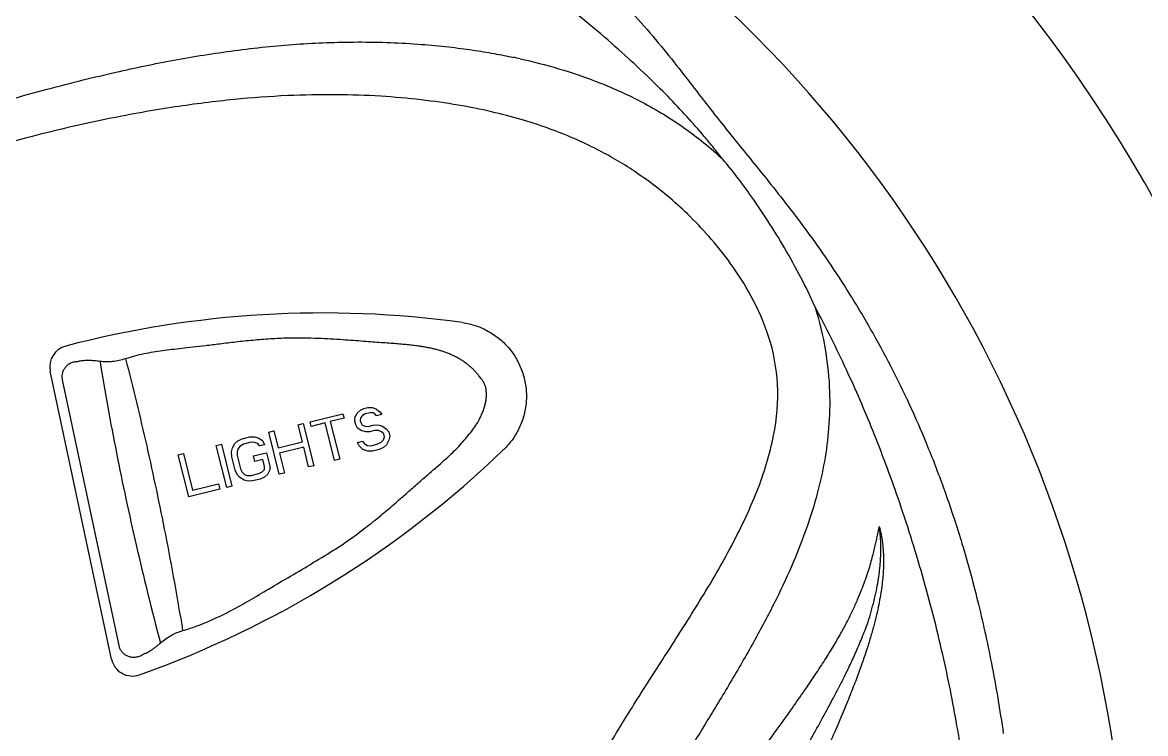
# Model space of a CAD drawing. Extents: x 832 to 912, y 781 to 934.
# Drawn here: x 868.34 to 870.932, y 802.387 to 804.028 of the extents above; entities that cross this region are included whole.
import ezdxf

# ---------------------------------------------------------------- set-up
doc = ezdxf.new("R2010")
doc.units = 0
doc.header["$MEASUREMENT"] = 0
doc.layers.add('1', color=4, linetype='Continuous')

# ---------------------------------------------------------------- blocks, each defined once
blk = doc.blocks.new('main_control')
at = {"color": 3, "linetype": 'Continuous'}
for p, q in [((14.278, 16.3371), (14.1367, 17.002)), ((14.2953, 16.3685), (14.1649, 16.982)), ((15.1305, 16.9849), (15.1254, 16.9908)), ((14.7363, 16.8846), (14.8119, 16.9034)), ((14.8119, 16.9034), (14.8145, 16.8931)), ((14.8394, 16.8949), (14.8453, 16.9052)), ((14.8453, 16.9052), (14.8522, 16.9113)), ((14.8522, 16.9113), (14.8597, 16.9154)), ((14.8573, 16.8994), (14.8524, 16.8938)), ((14.8628, 16.903), (14.8573, 16.8994)), ((14.8597, 16.9154), (14.8696, 16.9178)), ((14.8747, 16.9059), (14.8628, 16.903)), ((14.8696, 16.9178), (14.8801, 16.9182)), ((14.8812, 16.9054), (14.8747, 16.9059)), ((14.8801, 16.9182), (14.8896, 16.914)), ((14.8862, 16.9022), (14.8812, 16.9054)), ((14.8892, 16.8986), (14.8862, 16.9022)), ((14.9012, 16.9016), (14.8892, 16.8986)), ((14.8896, 16.914), (14.8976, 16.9073)), ((14.8976, 16.9073), (14.9012, 16.9016)), ((14.7085, 16.8776), (14.7204, 16.8806)), ((14.7182, 16.8384), (14.7085, 16.8776)), ((14.7204, 16.8806), (14.7446, 16.7836)), ((14.7389, 16.8743), (14.7363, 16.8846)), ((14.7707, 16.8822), (14.7389, 16.8743)), ((14.7923, 16.7955), (14.7707, 16.8822)), ((14.8145, 16.8931), (14.7827, 16.8852)), ((14.7827, 16.8852), (14.8043, 16.7985)), ((14.8395, 16.8862), (14.8394, 16.8949)), ((14.8415, 16.8779), (14.8395, 16.8862)), ((14.8456, 16.8702), (14.8415, 16.8779)), ((14.8556, 16.8639), (14.8456, 16.8702)), ((14.8524, 16.8938), (14.8519, 16.8871)), ((14.8519, 16.8871), (14.853, 16.883)), ((14.853, 16.883), (14.8565, 16.8773)), ((14.8565, 16.8773), (14.8635, 16.8746)), ((14.8635, 16.8746), (14.87, 16.8741)), ((14.87, 16.8741), (14.8819, 16.877)), ((14.8819, 16.877), (14.8924, 16.8775)), ((14.8924, 16.8775), (14.9014, 16.8753)), ((14.9014, 16.8753), (14.9114, 16.869)), ((14.5697, 16.8409), (14.5791, 16.8454)), ((14.5791, 16.8454), (14.597, 16.8499)), ((14.597, 16.8499), (14.6075, 16.8503)), ((14.6075, 16.8503), (14.6165, 16.8481)), ((14.6165, 16.8481), (14.6265, 16.8419)), ((14.6408, 16.8608), (14.6527, 16.8638)), ((14.665, 16.7637), (14.6408, 16.8608)), ((14.6527, 16.8638), (14.6625, 16.8245)), ((14.8646, 16.8618), (14.8556, 16.8639)), ((14.8731, 16.8617), (14.8646, 16.8618)), ((14.885, 16.8647), (14.8731, 16.8617)), ((14.8935, 16.8646), (14.885, 16.8647)), ((14.9005, 16.8619), (14.8935, 16.8646)), ((14.9002, 16.8377), (14.9051, 16.8434)), ((14.906, 16.8567), (14.9005, 16.8619)), ((14.9051, 16.8434), (14.9076, 16.8505)), ((14.9076, 16.8505), (14.906, 16.8567)), ((14.9114, 16.869), (14.9174, 16.8618)), ((14.9174, 16.8618), (14.92, 16.8515)), ((14.92, 16.8515), (14.9181, 16.8422)), ((14.5194, 16.8305), (14.5314, 16.8335)), ((14.5436, 16.7335), (14.5194, 16.8305)), ((14.5314, 16.8335), (14.5555, 16.7365)), ((14.5549, 16.8152), (14.5568, 16.8245)), ((14.5568, 16.8245), (14.5627, 16.8347)), ((14.5627, 16.8347), (14.5697, 16.8409)), ((14.5698, 16.8233), (14.5674, 16.8162)), ((14.5748, 16.829), (14.5698, 16.8233)), ((14.5822, 16.833), (14.5748, 16.829)), ((14.6001, 16.8375), (14.5822, 16.833)), ((14.6086, 16.8374), (14.6001, 16.8375)), ((14.6156, 16.8348), (14.6086, 16.8374)), ((14.6191, 16.8291), (14.6156, 16.8348)), ((14.6311, 16.832), (14.6191, 16.8291)), ((14.6265, 16.8419), (14.6311, 16.832)), ((14.6625, 16.8245), (14.7182, 16.8384)), ((14.7213, 16.826), (14.6656, 16.8121)), ((14.7326, 16.7806), (14.7213, 16.826)), ((14.8454, 16.8372), (14.8573, 16.8402)), ((14.8494, 16.8295), (14.8454, 16.8372)), ((14.8579, 16.8206), (14.8494, 16.8295)), ((14.8573, 16.8402), (14.8608, 16.8345)), ((14.8694, 16.8169), (14.8579, 16.8206)), ((14.8608, 16.8345), (14.8683, 16.8298)), ((14.8683, 16.8298), (14.8768, 16.8297)), ((14.8768, 16.8297), (14.8927, 16.8337)), ((14.8958, 16.8213), (14.8799, 16.8173)), ((14.8927, 16.8337), (14.9002, 16.8377)), ((14.9053, 16.8258), (14.8958, 16.8213)), ((14.9122, 16.832), (14.9053, 16.8258)), ((14.9181, 16.8422), (14.9122, 16.832)), ((14.4319, 16.8087), (14.4438, 16.8117)), ((14.456, 16.7117), (14.4319, 16.8087)), ((14.4438, 16.8117), (14.4649, 16.727)), ((14.5555, 16.8044), (14.5549, 16.8152)), ((14.5632, 16.7735), (14.5555, 16.8044)), ((14.5674, 16.8162), (14.5674, 16.8074)), ((14.5674, 16.8074), (14.5752, 16.7764)), ((14.6058, 16.806), (14.6357, 16.8135)), ((14.6089, 16.7936), (14.6058, 16.806)), ((14.6268, 16.7981), (14.6089, 16.7936)), ((14.631, 16.7816), (14.6268, 16.7981)), ((14.6357, 16.8135), (14.6434, 16.7825)), ((14.6656, 16.8121), (14.6769, 16.7667)), ((14.8043, 16.7985), (14.7923, 16.7955)), ((14.8799, 16.8173), (14.8694, 16.8169)), ((14.5678, 16.7636), (14.5632, 16.7735)), ((14.5752, 16.7764), (14.5792, 16.7687)), ((14.5792, 16.7687), (14.5847, 16.7635)), ((14.6181, 16.7652), (14.6256, 16.7693)), ((14.6256, 16.7693), (14.6305, 16.7749)), ((14.6305, 16.7749), (14.631, 16.7816)), ((14.6435, 16.7737), (14.6376, 16.7635)), ((14.6434, 16.7825), (14.6435, 16.7737)), ((14.6769, 16.7667), (14.665, 16.7637)), ((14.7446, 16.7836), (14.7326, 16.7806)), ((14.4649, 16.727), (14.5246, 16.7419)), ((14.5246, 16.7419), (14.5277, 16.7295)), ((14.5738, 16.7564), (14.5678, 16.7636)), ((14.5838, 16.7501), (14.5738, 16.7564)), ((14.5928, 16.748), (14.5838, 16.7501)), ((14.5847, 16.7635), (14.5917, 16.7608)), ((14.5917, 16.7608), (14.6002, 16.7608)), ((14.6033, 16.7484), (14.5928, 16.748)), ((14.6002, 16.7608), (14.6181, 16.7652)), ((14.6212, 16.7528), (14.6033, 16.7484)), ((14.6306, 16.7574), (14.6212, 16.7528)), ((14.6376, 16.7635), (14.6306, 16.7574)), ((14.5277, 16.7295), (14.456, 16.7117)), ((14.5555, 16.7365), (14.5436, 16.7335))]:
    blk.add_line(p, q, dxfattribs=at)
at = {"color": 4, "linetype": 'Continuous'}
blk.add_arc((13.671, 15.6926), 2.952, 301.3467, 52.8, dxfattribs=at)
at = {"color": 3, "linetype": 'Continuous'}
for centre, radius, start, end in [((14.8932, 16.1569), 1.5995, 78.1885, 78.7644), ((14.766, 14.7869), 2.349, 82.1362, 104.642), ((14.1846, 17.0122), 0.049, 104.642, 192), ((14.1935, 17.0861), 0.0621, 273.776, 278.2477), ((14.9451, 16.9913), 0.208, 318.1956, 323.2256), ((13.5549, 18.5142), 2.349, 289.5864, 313.8638), ((15.2207, 16.674), 0.8412, 342.6532, 346.0761), ((14.326, 16.3473), 0.049, 192, 289.5864), ((14.3806, 16.2956), 0.0602, 115.2093, 121.564)]:
    blk.add_arc(centre, radius, start, end, dxfattribs=at)
for points, knots in [([(15.3865, 17.9234), (15.406, 17.9051), (15.4448, 17.8666), (15.5, 17.8064), (15.551, 17.7457), (15.5962, 17.6887), (15.636, 17.6369), (15.6729, 17.5894), (15.7095, 17.5435), (15.7479, 17.4961), (15.7896, 17.4449), (15.8346, 17.3882), (15.8825, 17.3249), (15.9329, 17.2538), (15.9847, 17.1746), (16.0351, 17.0897), (16.0819, 17.0025), (16.1246, 16.9135), (16.165, 16.8196), (16.2043, 16.7161), (16.2424, 16.5997), (16.2782, 16.4689), (16.3104, 16.3228), (16.3277, 16.2199), (16.3355, 16.1656)], [0, 0, 0, 0, 0.080191, 0.163954, 0.24489, 0.318002, 0.382244, 0.441019, 0.498456, 0.558293, 0.623908, 0.696641, 0.775414, 0.861844, 0.958247, 1.059232, 1.157839, 1.25507, 1.355289, 1.464509, 1.587005, 1.722587, 1.871074, 2.035616, 2.035616, 2.035616, 2.035616]), ([(15.6456, 17.543), (15.6325, 17.5586), (15.6051, 17.5898), (15.5607, 17.6367), (15.5108, 17.686), (15.4539, 17.7388), (15.3894, 17.7948), (15.3432, 17.8321), (15.3187, 17.8511)], [0, 0, 0, 0, 0.0612468, 0.1243683, 0.1935715, 0.2718708, 0.3570538, 0.4499926, 0.4499926, 0.4499926, 0.4499926]), ([(10.921, 17.0187), (11.0465, 17.018), (11.2862, 17.0216), (11.6289, 17.0413), (11.9394, 17.0723), (12.2204, 17.1122), (12.4746, 17.1589), (12.7041, 17.2109), (12.9116, 17.2662), (13.0994, 17.3228), (13.2701, 17.3784), (13.426, 17.4308), (13.5692, 17.4791), (13.7012, 17.5229), (13.8228, 17.5622), (13.9339, 17.5966), (14.0348, 17.6263), (14.1264, 17.6516), (14.2095, 17.6731), (14.2849, 17.691), (14.3547, 17.7062), (14.4224, 17.7195), (14.4913, 17.7314), (14.562, 17.7417), (14.6333, 17.7501), (14.7041, 17.7563), (14.7749, 17.7601), (14.8472, 17.7616), (14.9201, 17.7603), (14.9901, 17.7563), (15.0535, 17.7503), (15.1094, 17.743), (15.1591, 17.7349), (15.1902, 17.7288), (15.2049, 17.7257)], [0, 0, 0, 0, 0.376717, 0.718761, 1.029663, 1.312482, 1.570054, 1.804643, 2.018419, 2.214033, 2.392968, 2.556953, 2.707586, 2.846202, 2.974201, 3.090846, 3.195389, 3.289717, 3.375702, 3.452948, 3.52223, 3.589898, 3.659963, 3.731937, 3.80431, 3.875212, 3.945258, 4.016787, 4.092328, 4.163893, 4.227128, 4.283153, 4.333198, 4.378145, 4.378145, 4.378145, 4.378145]), ([(15.2206, 17.7225), (15.2505, 17.7159), (15.3125, 17.6999), (15.4071, 17.6676), (15.5047, 17.6232), (15.6008, 17.565), (15.6602, 17.5168), (15.6882, 17.4904)], [0, 0, 0, 0, 0.0918739, 0.1919161, 0.2995388, 0.412795, 0.5281622, 0.5281622, 0.5281622, 0.5281622]), ([(15.223, 17.5822), (15.2004, 17.5888), (15.1522, 17.6013), (15.0753, 17.6165), (14.9899, 17.6287), (14.8961, 17.637), (14.7933, 17.6404), (14.6805, 17.6382), (14.5563, 17.629), (14.4189, 17.6116), (14.2661, 17.5843), (14.0961, 17.5452), (13.9085, 17.4932), (13.7029, 17.4283), (13.4771, 17.3515), (13.2267, 17.265), (12.9454, 17.1748), (12.6274, 17.0914), (12.2691, 17.0197), (11.867, 16.9638), (11.4169, 16.9279), (11.1001, 16.9213), (10.9334, 16.9223)], [0, 0, 0, 0, 0.070705, 0.149178, 0.235248, 0.329134, 0.431536, 0.543825, 0.667435, 0.804785, 0.959183, 1.133078, 1.327869, 1.543038, 1.779807, 2.043325, 2.337907, 2.665575, 3.029243, 3.433373, 3.882809, 4.383119, 4.383119, 4.383119, 4.383119]), ([(10.9635, 14.4489), (11.1152, 14.452), (11.4026, 14.4455), (11.8096, 14.4057), (12.1721, 14.3492), (12.4967, 14.2844), (12.7888, 14.2169), (13.0531, 14.1502), (13.293, 14.0864), (13.5114, 14.0269), (13.7094, 13.9725), (13.8871, 13.9233), (14.0453, 13.8803), (14.186, 13.8444), (14.312, 13.8151), (14.4258, 13.7919), (14.5291, 13.7745), (14.6228, 13.7623), (14.7071, 13.7546), (14.7833, 13.7508), (14.8529, 13.75), (14.9183, 13.752), (14.9819, 13.7565), (15.0465, 13.7639), (15.1152, 13.7751), (15.191, 13.792), (15.2757, 13.8173), (15.3689, 13.8547), (15.4684, 13.9089), (15.5703, 13.9835), (15.6668, 14.0792), (15.7466, 14.189), (15.7996, 14.3045), (15.8205, 14.4227), (15.8072, 14.5443), (15.7662, 14.6714), (15.7007, 14.8052), (15.6176, 14.9439), (15.5285, 15.0813), (15.446, 15.2111), (15.3776, 15.3292), (15.3242, 15.4401), (15.2864, 15.5512), (15.2668, 15.6669), (15.2747, 15.781), (15.3019, 15.8833), (15.3378, 15.9742), (15.3812, 16.0613), (15.4327, 16.1513), (15.4924, 16.2478), (15.5596, 16.3519), (15.633, 16.4663), (15.7063, 16.5903), (15.7688, 16.7197), (15.8088, 16.8475), (15.8202, 16.9695), (15.7989, 17.0798), (15.7575, 17.1727), (15.7088, 17.2492), (15.6586, 17.3116), (15.6093, 17.3631), (15.5621, 17.4053), (15.5173, 17.4403), (15.4741, 17.47), (15.4306, 17.4963), (15.3851, 17.5204), (15.336, 17.5429), (15.2817, 17.5639), (15.2433, 17.5763), (15.223, 17.5822)], [0, 0, 0, 0, 0.455153, 0.861222, 1.226025, 1.555412, 1.853982, 2.125455, 2.372915, 2.598826, 2.804561, 2.988953, 3.152015, 3.296261, 3.424562, 3.539996, 3.644651, 3.738948, 3.823246, 3.898685, 3.967523, 4.032139, 4.09495, 4.158793, 4.227168, 4.303604, 4.391589, 4.492184, 4.604266, 4.730459, 4.870086, 5.010274, 5.135427, 5.248068, 5.366018, 5.498571, 5.646723, 5.811899, 5.9836, 6.138065, 6.273213, 6.3928, 6.506774, 6.624245, 6.742196, 6.846741, 6.940902, 7.034855, 7.138449, 7.251763, 7.375366, 7.510248, 7.659387, 7.807319, 7.940547, 8.059097, 8.170841, 8.273453, 8.362669, 8.442182, 8.513269, 8.576211, 8.632066, 8.683567, 8.733623, 8.784516, 8.837927, 8.89553, 8.95895, 8.95895, 8.95895, 8.95895]), ([(15.6882, 17.4904), (15.6812, 17.4995), (15.6671, 17.5171), (15.6528, 17.5346), (15.6456, 17.543)], [0, 0, 0, 0, 0.03455826, 0.06769275, 0.06769275, 0.06769275, 0.06769275]), ([(15.9007, 17.1512), (15.8906, 17.1736), (15.8685, 17.2192), (15.832, 17.2851), (15.7937, 17.3468), (15.7569, 17.4016), (15.7226, 17.4489), (15.6995, 17.4774), (15.6883, 17.4904)], [0, 0, 0, 0, 0.0737068, 0.1520761, 0.2258697, 0.2915789, 0.3497357, 0.4013548, 0.4013548, 0.4013548, 0.4013548]), ([(15.9007, 17.1512), (15.9113, 17.1176), (15.9269, 17.0525), (15.9362, 16.9579), (15.9341, 16.8723), (15.9239, 16.7936), (15.9069, 16.7178), (15.883, 16.6407), (15.8512, 16.5592), (15.8109, 16.4724), (15.7629, 16.3816), (15.7096, 16.2895), (15.6557, 16.2005), (15.6056, 16.1185), (15.5617, 16.0452), (15.5245, 15.9792), (15.4938, 15.9183), (15.4696, 15.8618), (15.4519, 15.8087), (15.4401, 15.7573), (15.4344, 15.7038), (15.4373, 15.6449), (15.4506, 15.5804), (15.4741, 15.512), (15.5063, 15.441), (15.5459, 15.3671), (15.5918, 15.2888), (15.6429, 15.2041), (15.6991, 15.1113), (15.7593, 15.008), (15.8202, 14.8929), (15.8747, 14.7682), (15.9145, 14.6401), (15.9347, 14.5146), (15.935, 14.3909), (15.9213, 14.31), (15.9108, 14.2693)], [0, 0, 0, 0, 0.105643, 0.200057, 0.284273, 0.361978, 0.437832, 0.516993, 0.604004, 0.700122, 0.803737, 0.912215, 1.019183, 1.116016, 1.200415, 1.275555, 1.343366, 1.404726, 1.459961, 1.510857, 1.562843, 1.62089, 1.687036, 1.75961, 1.837336, 1.920868, 2.011081, 2.10955, 2.2176, 2.33657, 2.468243, 2.607986, 2.744226, 2.86944, 2.987901, 3.11405, 3.11405, 3.11405, 3.11405]), ([(15.9108, 14.2693), (15.9265, 14.299), (15.9584, 14.3624), (16.0057, 14.4649), (16.0543, 14.5812), (16.1035, 14.7124), (16.1511, 14.8594), (16.1947, 15.0219), (16.2312, 15.1985), (16.2576, 15.3837), (16.271, 15.5657), (16.2726, 15.7346), (16.2656, 15.8885), (16.2514, 16.0363), (16.2291, 16.1891), (16.1959, 16.3549), (16.1507, 16.5303), (16.0963, 16.7028), (16.0374, 16.8609), (15.9734, 17.0086), (15.9263, 17.1029), (15.9007, 17.1512)], [0, 0, 0, 0, 0.100881, 0.212788, 0.338706, 0.478903, 0.63313, 0.801855, 0.983583, 1.173585, 1.362616, 1.530642, 1.680078, 1.824747, 1.975921, 2.143184, 2.331726, 2.519084, 2.685431, 2.837682, 3.001641, 3.001641, 3.001641, 3.001641]), ([(15.0874, 17.1138), (15.098, 17.1124), (15.1188, 17.1074), (15.1481, 17.0943), (15.1745, 17.0762), (15.1972, 17.0535), (15.215, 17.0268), (15.2277, 16.9973), (15.2348, 16.966), (15.236, 16.9339), (15.231, 16.9023), (15.2203, 16.872), (15.2043, 16.8443), (15.1904, 16.828), (15.1827, 16.8206)], [0, 0, 0, 0, 0.0319368, 0.0638278, 0.095699, 0.1275627, 0.1594619, 0.1913954, 0.2233288, 0.255228, 0.2870918, 0.318963, 0.350854, 0.3827907, 0.3827907, 0.3827907, 0.3827907]), ([(15.1254, 16.9908), (15.124, 16.9928), (15.1211, 16.9966), (15.1162, 17.0021), (15.1107, 17.0076), (15.1048, 17.0129), (15.0983, 17.0182), (15.0914, 17.0233), (15.0839, 17.0281), (15.0761, 17.0327), (15.068, 17.0369), (15.0597, 17.0406), (15.0513, 17.044), (15.0429, 17.0469), (15.0345, 17.0496), (15.0259, 17.0519), (15.0173, 17.054), (15.0084, 17.0558), (14.9987, 17.0576), (14.9879, 17.0593), (14.9761, 17.0609), (14.9632, 17.0623), (14.9494, 17.0636), (14.9344, 17.0649), (14.918, 17.0661), (14.8999, 17.0674), (14.8802, 17.0689), (14.8588, 17.0705), (14.8356, 17.0723), (14.8105, 17.074), (14.7831, 17.0757), (14.7531, 17.0771), (14.7199, 17.078), (14.6835, 17.0779), (14.6444, 17.0763), (14.6044, 17.073), (14.5654, 17.0688), (14.529, 17.0644), (14.4959, 17.0603), (14.4666, 17.0569), (14.4407, 17.054), (14.4174, 17.0514), (14.3955, 17.0486), (14.374, 17.0454), (14.3526, 17.0415), (14.3312, 17.0366), (14.3171, 17.0325), (14.3102, 17.0302)], [0, 0, 0, 0, 0.0070553, 0.0144203, 0.0221288, 0.0301603, 0.0384923, 0.047109, 0.056013, 0.0651154, 0.074297, 0.0834326, 0.0924003, 0.1012586, 0.1101493, 0.1190127, 0.1277645, 0.1367415, 0.1464604, 0.1573511, 0.1693703, 0.1822907, 0.1961242, 0.2110912, 0.2274546, 0.2454689, 0.2653047, 0.286787, 0.3099115, 0.3349795, 0.3623289, 0.3922688, 0.4252475, 0.4618228, 0.5015491, 0.5424687, 0.5822106, 0.6192064, 0.652674, 0.6820705, 0.7077542, 0.7308208, 0.7524867, 0.7739835, 0.7958682, 0.8179527, 0.8398317, 0.8398317, 0.8398317, 0.8398317]), ([(15.1254, 16.9908), (15.124, 16.9928), (15.1211, 16.9966), (15.1162, 17.0021), (15.1107, 17.0076), (15.1048, 17.0129), (15.0983, 17.0182), (15.0914, 17.0233), (15.0839, 17.0281), (15.0761, 17.0327), (15.068, 17.0369), (15.0597, 17.0406), (15.0513, 17.044), (15.0429, 17.0469), (15.0345, 17.0496), (15.0259, 17.0519), (15.0173, 17.054), (15.0084, 17.0558), (14.9986, 17.0576), (14.9879, 17.0593), (14.9761, 17.0609), (14.9632, 17.0623), (14.9494, 17.0636), (14.9344, 17.0649), (14.918, 17.0661), (14.8999, 17.0674), (14.8802, 17.0689), (14.8588, 17.0705), (14.8356, 17.0723), (14.8105, 17.074), (14.7831, 17.0757), (14.7531, 17.0771), (14.7199, 17.078), (14.6835, 17.0779), (14.6444, 17.0763), (14.6044, 17.073), (14.5654, 17.0688), (14.5289, 17.0644), (14.4959, 17.0603), (14.4666, 17.0569), (14.4407, 17.054), (14.4174, 17.0514), (14.3955, 17.0486), (14.374, 17.0454), (14.3526, 17.0415), (14.3312, 17.0366), (14.3171, 17.0325), (14.3102, 17.0302)], [0, 0, 0, 0, 0.007055, 0.0144196, 0.0221276, 0.0301586, 0.0384901, 0.0471066, 0.0560104, 0.065113, 0.074295, 0.0834312, 0.0923998, 0.1012591, 0.1101509, 0.1190154, 0.1277682, 0.136746, 0.1464658, 0.1573575, 0.1693775, 0.1822986, 0.1961328, 0.2111006, 0.2274648, 0.24548, 0.2653164, 0.2867989, 0.3099238, 0.334992, 0.3623415, 0.3922813, 0.4252597, 0.4618341, 0.501559, 0.542477, 0.5822175, 0.6192122, 0.6526789, 0.6820747, 0.7077579, 0.730824, 0.7524895, 0.7739856, 0.7958695, 0.8179533, 0.8398317, 0.8398317, 0.8398317, 0.8398317]), ([(14.2513, 17.0241), (14.2468, 17.0247), (14.2382, 17.0257), (14.2255, 17.0262), (14.2137, 17.0259), (14.2061, 17.0251), (14.2024, 17.0246)], [0, 0, 0, 0, 0.01349774, 0.02615756, 0.03799391, 0.04902698, 0.04902698, 0.04902698, 0.04902698]), ([(14.3102, 17.0302), (14.3053, 17.0285), (14.2955, 17.0259), (14.2806, 17.0234), (14.2659, 17.0227), (14.2561, 17.0234), (14.2513, 17.0241)], [0, 0, 0, 0, 0.01539803, 0.03040156, 0.04508208, 0.05965569, 0.05965569, 0.05965569, 0.05965569]), ([(14.3102, 17.0302), (14.3277, 16.9634), (14.3601, 16.8286), (14.4042, 16.6195), (14.43, 16.4771), (14.442, 16.403)], [0, 0, 0, 0, 0.2069579, 0.416009, 0.641044, 0.641044, 0.641044, 0.641044]), ([(14.3102, 17.0302), (14.3277, 16.9634), (14.3601, 16.8286), (14.4042, 16.6195), (14.43, 16.4771), (14.442, 16.403)], [0, 0, 0, 0, 0.2069585, 0.4160106, 0.641044, 0.641044, 0.641044, 0.641044]), ([(14.1649, 16.982), (14.1647, 16.9829), (14.1643, 16.985), (14.1641, 16.9885), (14.1642, 16.9924), (14.1647, 16.9962), (14.1657, 17), (14.1671, 17.0037), (14.169, 17.0072), (14.1713, 17.0105), (14.174, 17.0136), (14.1771, 17.0163), (14.1805, 17.0188), (14.1843, 17.0208), (14.1897, 17.0229), (14.1943, 17.0238), (14.1974, 17.0241), (14.1976, 17.0241)], [0, 0, 0, 0, 0.00259713, 0.006497, 0.01038343, 0.01427049, 0.01816909, 0.02209087, 0.0260491, 0.03005786, 0.03412677, 0.03826461, 0.04247217, 0.04674923, 0.05109232, 0.05993225, 0.06054469, 0.06054469, 0.06054469, 0.06054469]), ([(14.2513, 17.0241), (14.2628, 16.9536), (14.2883, 16.812), (14.3347, 16.5954), (14.3709, 16.4497), (14.3908, 16.3745)], [0, 0, 0, 0, 0.2142405, 0.431391, 0.6646364, 0.6646364, 0.6646364, 0.6646364]), ([(14.2513, 17.0241), (14.2628, 16.9536), (14.2883, 16.812), (14.3347, 16.5954), (14.3709, 16.4497), (14.3908, 16.3745)], [0, 0, 0, 0, 0.2142412, 0.4313927, 0.6646364, 0.6646364, 0.6646364, 0.6646364]), ([(15.1117, 16.8668), (15.115, 16.8712), (15.1208, 16.8797), (15.1278, 16.8923), (15.1331, 16.9037), (15.1369, 16.9142), (15.1398, 16.9239), (15.1417, 16.9329), (15.1428, 16.9412), (15.1432, 16.9489), (15.1428, 16.9566), (15.1415, 16.9643), (15.1389, 16.9718), (15.1351, 16.9787), (15.1306, 16.985), (15.1272, 16.9889), (15.1254, 16.9908)], [0, 0, 0, 0, 0.016548, 0.0307792, 0.0431939, 0.0542545, 0.0643284, 0.0734872, 0.0817713, 0.0892795, 0.0968348, 0.1047758, 0.1126267, 0.1204806, 0.128193, 0.1360241, 0.1360241, 0.1360241, 0.1360241]), ([(14.442, 16.403), (14.4526, 16.406), (14.4749, 16.4134), (14.5094, 16.4275), (14.5468, 16.4456), (14.5873, 16.4675), (14.631, 16.4936), (14.679, 16.5222), (14.7304, 16.5521), (14.7813, 16.5825), (14.8278, 16.6131), (14.8677, 16.6431), (14.9022, 16.6711), (14.9327, 16.6971), (14.9599, 16.721), (14.9845, 16.7427), (15.0068, 16.7622), (15.027, 16.7795), (15.0451, 16.7954), (15.0612, 16.8102), (15.0757, 16.8244), (15.0886, 16.8384), (15.0965, 16.8479), (15.1002, 16.8527)], [0, 0, 0, 0, 0.0330541, 0.0702781, 0.1117292, 0.1576699, 0.2083599, 0.2645569, 0.3252364, 0.3865764, 0.4426121, 0.4920052, 0.5361724, 0.5760439, 0.6121899, 0.6447994, 0.6743751, 0.7010554, 0.724884, 0.7464743, 0.7666196, 0.7857202, 0.8036635, 0.8036635, 0.8036635, 0.8036635]), ([(15.8481, 16.2235), (15.8575, 16.237), (15.8755, 16.2629), (15.901, 16.3002), (15.9236, 16.3345), (15.9434, 16.3665), (15.9606, 16.3962), (15.9755, 16.424), (15.9882, 16.4498), (15.9991, 16.4739), (16.0084, 16.4962), (16.0162, 16.5171), (16.0229, 16.5364), (16.0284, 16.5543), (16.033, 16.5705), (16.0368, 16.5853), (16.04, 16.5988), (16.0427, 16.6111), (16.0451, 16.6224), (16.0472, 16.633), (16.0486, 16.6398), (16.0493, 16.643)], [0, 0, 0, 0, 0.0495692, 0.0945243, 0.1354849, 0.1729569, 0.2072581, 0.2386586, 0.2673833, 0.2936707, 0.3177817, 0.3400141, 0.3605021, 0.3791557, 0.3959927, 0.4111971, 0.4249716, 0.4375148, 0.4490267, 0.459709, 0.4697734, 0.4697734, 0.4697734, 0.4697734]), ([(16.0493, 16.643), (16.0502, 16.6399), (16.0519, 16.6334), (16.054, 16.6231), (16.0559, 16.612), (16.0574, 16.5999), (16.0585, 16.5869), (16.0591, 16.5727), (16.0591, 16.5575), (16.0586, 16.5411), (16.0573, 16.5234), (16.0552, 16.5044), (16.0521, 16.4841), (16.0481, 16.4622), (16.043, 16.4387), (16.0366, 16.4135), (16.0289, 16.3863), (16.0197, 16.357), (16.0089, 16.3253), (15.9963, 16.2909), (15.9817, 16.2533), (15.9649, 16.2124), (15.9528, 16.184), (15.9464, 16.1693)], [0, 0, 0, 0, 0.0097367, 0.0202049, 0.0314639, 0.0435894, 0.0566669, 0.0707755, 0.0859857, 0.1023766, 0.1200449, 0.1390961, 0.1596455, 0.1818206, 0.205787, 0.2317592, 0.2599467, 0.290538, 0.3238157, 0.3602899, 0.4005393, 0.4448686, 0.4930328, 0.4930328, 0.4930328, 0.4930328]), ([(16.0372, 16.4716), (16.0391, 16.4795), (16.0426, 16.4947), (16.0467, 16.5169), (16.0497, 16.5374), (16.0517, 16.5567), (16.0528, 16.5745), (16.0532, 16.591), (16.0529, 16.6061), (16.0521, 16.6197), (16.0509, 16.6319), (16.0498, 16.6395), (16.0493, 16.643)], [0, 0, 0, 0, 0.0244549, 0.0467985, 0.067497, 0.0868092, 0.1047304, 0.1212386, 0.1363205, 0.1499651, 0.1621837, 0.1729516, 0.1729516, 0.1729516, 0.1729516]), ([(14.3908, 16.3745), (14.3947, 16.3779), (14.4027, 16.3842), (14.4154, 16.3922), (14.4285, 16.3986), (14.4375, 16.4017), (14.442, 16.403)], [0, 0, 0, 0, 0.01545562, 0.03049774, 0.04509856, 0.05907051, 0.05907051, 0.05907051, 0.05907051]), ([(14.3908, 16.3745), (14.3947, 16.3779), (14.4027, 16.3842), (14.4154, 16.3922), (14.4285, 16.3986), (14.4375, 16.4017), (14.442, 16.403)], [0, 0, 0, 0, 0.01545549, 0.0304975, 0.04509844, 0.05907051, 0.05907051, 0.05907051, 0.05907051]), ([(15.9103, 16.1865), (15.9136, 16.1925), (15.9205, 16.205), (15.9311, 16.2246), (15.9426, 16.246), (15.9548, 16.2693), (15.9678, 16.2947), (15.9813, 16.3223), (15.9953, 16.3527), (16.0098, 16.3865), (16.019, 16.4105), (16.0236, 16.4232)], [0, 0, 0, 0, 0.0204999, 0.0428166, 0.0670218, 0.0932414, 0.1217421, 0.152484, 0.1856212, 0.2220159, 0.2627336, 0.2627336, 0.2627336, 0.2627336]), ([(14.3491, 16.3469), (14.3487, 16.3467), (14.3458, 16.345), (14.3414, 16.3431), (14.3358, 16.3417), (14.3302, 16.341), (14.3246, 16.3413), (14.3193, 16.3425), (14.3156, 16.3438), (14.312, 16.3455), (14.3088, 16.3476), (14.3058, 16.35), (14.3031, 16.3527), (14.3008, 16.3557), (14.2988, 16.3589), (14.2972, 16.3623), (14.296, 16.3656), (14.2955, 16.3677), (14.2953, 16.3685)], [0, 0, 0, 0, 0.00132921, 0.01001764, 0.01431538, 0.01856204, 0.0268571, 0.03090904, 0.0348937, 0.03881494, 0.04268249, 0.04650626, 0.05029802, 0.05406874, 0.05782961, 0.06159178, 0.06537056, 0.06807738, 0.06807738, 0.06807738, 0.06807738]), ([(14.355, 16.3501), (14.3568, 16.3509), (14.3603, 16.3527), (14.3655, 16.3557), (14.3707, 16.3589), (14.3758, 16.3624), (14.3808, 16.3662), (14.3858, 16.3702), (14.3891, 16.373), (14.3908, 16.3745)], [0, 0, 0, 0, 0.00596047, 0.01195562, 0.01801462, 0.02416636, 0.03044376, 0.03687956, 0.04350078, 0.04350078, 0.04350078, 0.04350078]), ([(14.355, 16.3501), (14.3568, 16.3509), (14.3603, 16.3527), (14.3655, 16.3557), (14.3707, 16.3589), (14.3758, 16.3624), (14.3808, 16.3662), (14.3858, 16.3702), (14.3891, 16.373), (14.3908, 16.3745)], [0, 0, 0, 0, 0.00596047, 0.01195567, 0.01801471, 0.02416648, 0.03044388, 0.03687964, 0.04350076, 0.04350076, 0.04350076, 0.04350076]), ([(15.5802, 15.6926), (15.5802, 15.7096), (15.5826, 15.7453), (15.5936, 15.8007), (15.6134, 15.8599), (15.6422, 15.922), (15.6799, 15.9868), (15.7236, 16.0517), (15.7685, 16.1137), (15.8102, 16.1703), (15.8361, 16.2063), (15.8481, 16.2235)], [0, 0, 0, 0, 0.0509103, 0.1070748, 0.1691481, 0.2374399, 0.3122926, 0.3938023, 0.4720163, 0.5418849, 0.60482, 0.60482, 0.60482, 0.60482]), ([(15.7256, 15.6926), (15.7256, 15.7006), (15.726, 15.7172), (15.7282, 15.7432), (15.7321, 15.7715), (15.7381, 15.8021), (15.7464, 15.835), (15.7571, 15.8698), (15.7699, 15.9054), (15.7841, 15.9404), (15.7987, 15.9733), (15.813, 16.0036), (15.8266, 16.0311), (15.8393, 16.0558), (15.851, 16.078), (15.8618, 16.0981), (15.8717, 16.1163), (15.8808, 16.1329), (15.8891, 16.1481), (15.8967, 16.1619), (15.9037, 16.1745), (15.9082, 16.1826), (15.9103, 16.1865)], [0, 0, 0, 0, 0.02388, 0.0498561, 0.0783011, 0.1094465, 0.1434309, 0.1801222, 0.2185617, 0.2568887, 0.2932198, 0.3267728, 0.3574167, 0.3851231, 0.4100998, 0.4327616, 0.4534399, 0.4723213, 0.4895588, 0.5053081, 0.5197244, 0.5329651, 0.5329651, 0.5329651, 0.5329651]), ([(15.9464, 16.1693), (15.9438, 16.1633), (15.9384, 16.1509), (15.93, 16.1314), (15.9208, 16.1101), (15.9109, 16.0869), (15.9002, 16.0615), (15.8888, 16.0339), (15.8767, 16.0037), (15.864, 15.9708), (15.8508, 15.9345), (15.8374, 15.8942), (15.8243, 15.8492), (15.8126, 15.7995), (15.8041, 15.7467), (15.8021, 15.7105), (15.8021, 15.6926)], [0, 0, 0, 0, 0.0194417, 0.0406555, 0.0637793, 0.0889766, 0.1164283, 0.1462981, 0.1786691, 0.2138223, 0.2522328, 0.2944829, 0.3412695, 0.3928241, 0.4476442, 0.501372, 0.501372, 0.501372, 0.501372])]:
    blk.add_open_spline(points, degree=3, knots=knots, dxfattribs=at)
blk = doc.blocks.new('2010SOVEREIGN')
at = {"layer": '1', "color": 3}
blk.add_arc((35.7904, 3.7223), 4.267, 343.758, 56.1589, dxfattribs=at)
at = {"layer": '1', "color": 2}
blk.add_arc((35.5979, 3.9736), 3.431, 292.8822, 55.9955, dxfattribs=at)
at = {"layer": '1', "color": 1}
blk.add_blockref('main_control', (21.9081, -11.7484), dxfattribs=at)

msp = doc.modelspace()

# ---------------------------------------------------------------- block references
at = {"layer": '1'}
msp.add_blockref('2010SOVEREIGN', (832.36, 797.97), dxfattribs=at)

doc.saveas('drawing.dxf')
